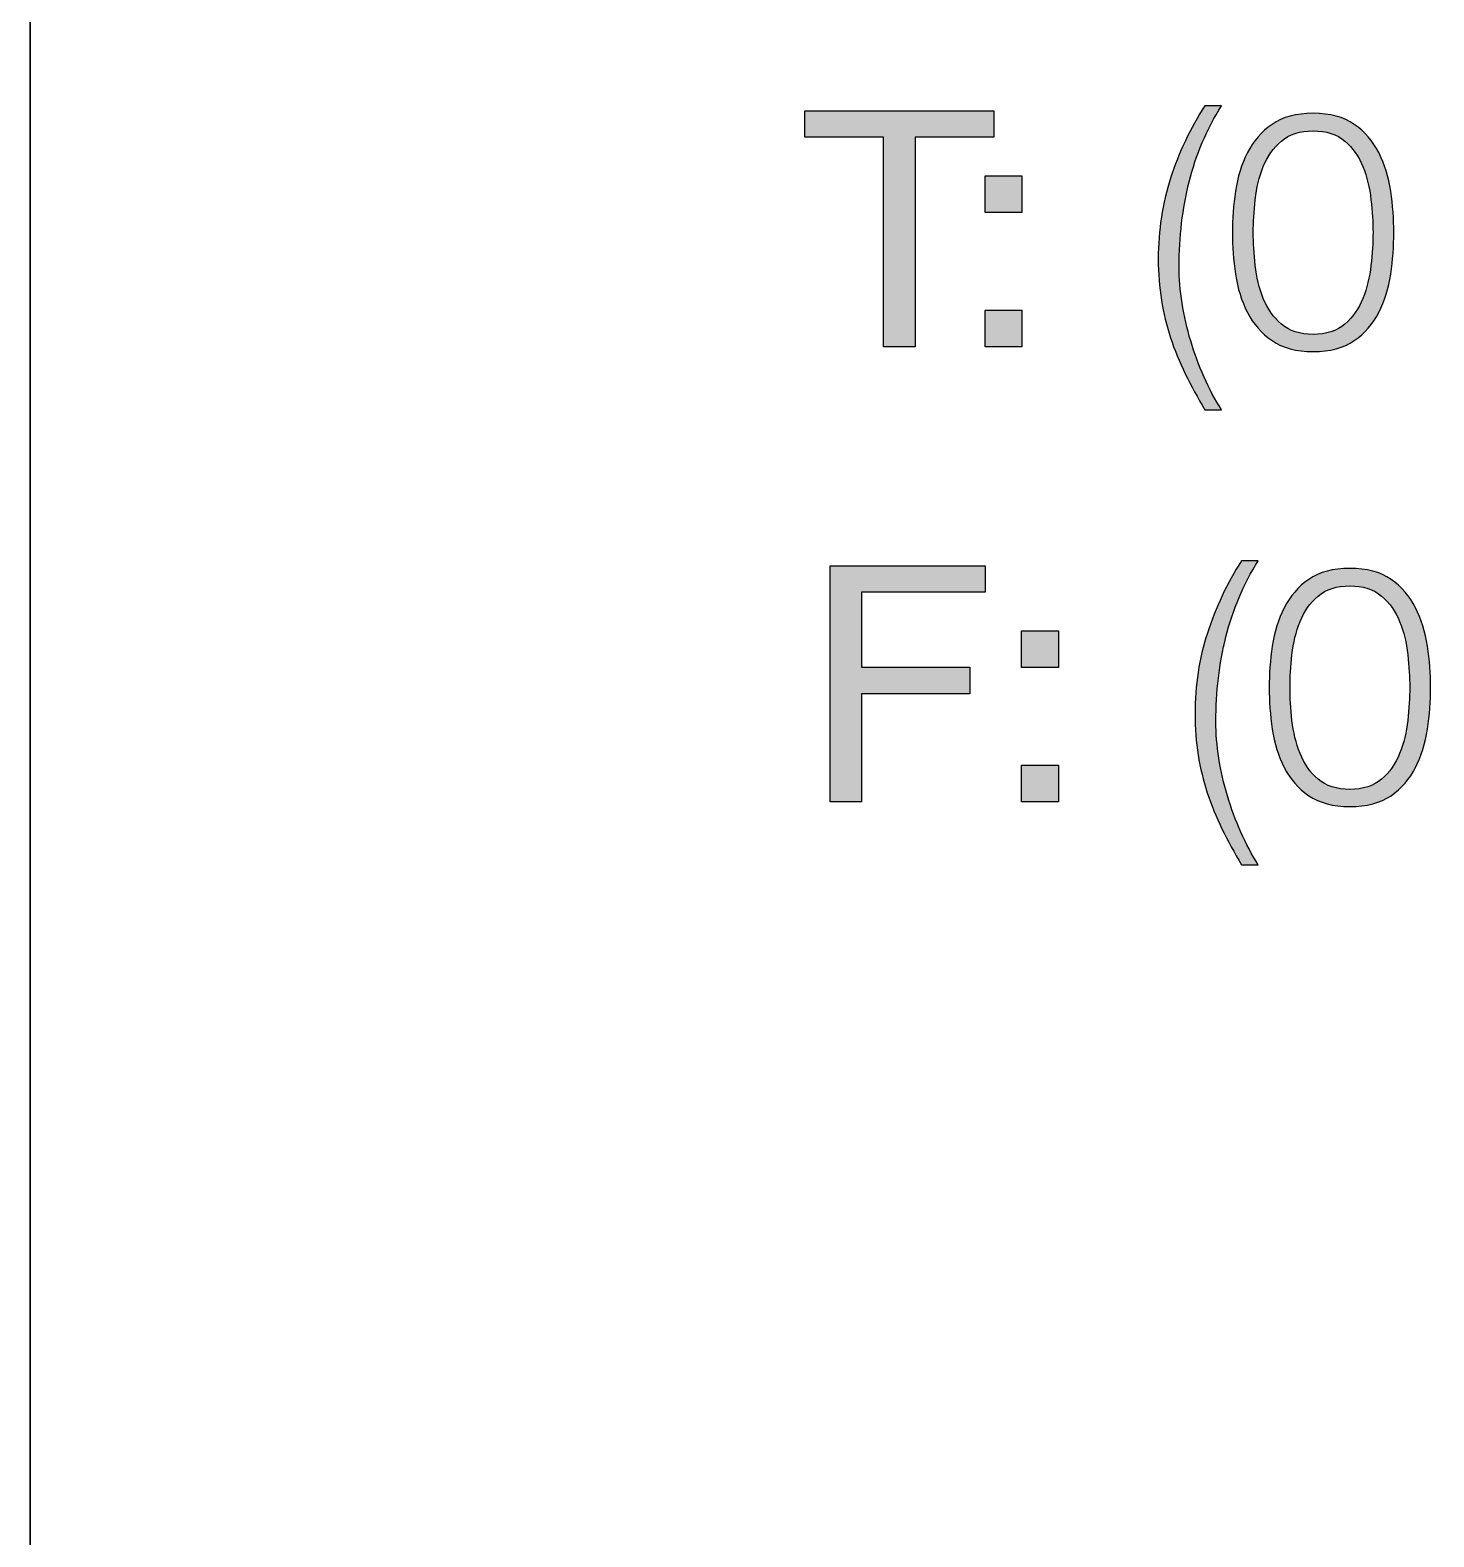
# Paper-space layout 'A1mask' of a CAD drawing. Extents: x 20 to 830, y 20 to 585.
# Drawn here: x 650 to 666.45, y 55.31 to 72.97 of the extents above; entities that cross this region are included whole.
import ezdxf
from ezdxf.enums import TextEntityAlignment as Align

# ---------------------------------------------------------------- set-up
doc = ezdxf.new("R2010")
doc.units = 0
doc.layers.get('0').update_dxf_attribs({"linetype": 'CONTINUOUS'})
doc.layers.get('Defpoints').update_dxf_attribs({"linetype": 'CONTINUOUS'})
doc.layers.add('JPP_Mask', color=7, linetype='CONTINUOUS')
doc.styles.add('JPP', font='arial.ttf')

# ---------------------------------------------------------------- blocks, each defined once
blk = doc.blocks.new('A1mask')
at = {"true_color": 0x004a91}
h = blk.add_hatch(color=154, dxfattribs=at)
edge = h.paths.add_edge_path()
edge.add_spline(control_points=[(648.467, 55.199), (648.467, 55.545), (648.506, 55.876), (648.585, 56.191)], knot_values=[7, 7, 7, 7, 8, 8, 8, 8], degree=3, periodic=0)
edge.add_spline(control_points=[(648.585, 56.191), (648.664, 56.507), (648.79, 56.804), (648.963, 57.083)], knot_values=[6, 6, 6, 6, 7, 7, 7, 7], degree=3, periodic=0)
edge.add_spline(control_points=[(648.963, 57.083), (648.963, 57.083), (648.77, 57.083), (648.77, 57.083), (648.599, 56.817), (648.465, 56.535), (648.368, 56.236), (648.271, 55.937), (648.223, 55.622), (648.223, 55.288)], knot_values=[3, 3, 3, 3, 4, 4, 4, 5, 5, 5, 6, 6, 6, 6], degree=3, periodic=0)
edge.add_spline(control_points=[(648.223, 55.288), (648.223, 55.117), (648.235, 54.957), (648.26, 54.805)], knot_values=[2, 2, 2, 2, 3, 3, 3, 3], degree=3, periodic=0)
edge.add_spline(control_points=[(648.26, 54.805), (648.284, 54.654), (648.32, 54.507), (648.366, 54.365)], knot_values=[1, 1, 1, 1, 2, 2, 2, 2], degree=3, periodic=0)
edge.add_spline(control_points=[(648.366, 54.365), (648.413, 54.223), (648.47, 54.082), (648.539, 53.942)], knot_values=[0, 0, 0, 0, 1, 1, 1, 1], degree=3, periodic=0)
edge.add_spline(control_points=[(648.539, 53.942), (648.607, 53.803), (648.684, 53.662), (648.77, 53.52)], knot_values=[13, 13, 13, 13, 14, 14, 14, 14], degree=3, periodic=0)
edge.add_spline(control_points=[(648.77, 53.52), (648.77, 53.52), (648.963, 53.52), (648.963, 53.52), (648.888, 53.639), (648.821, 53.766), (648.76, 53.904)], knot_values=[11, 11, 11, 11, 12, 12, 12, 13, 13, 13, 13], degree=3, periodic=0)
edge.add_spline(control_points=[(648.76, 53.904), (648.699, 54.041), (648.646, 54.182), (648.603, 54.328)], knot_values=[10, 10, 10, 10, 11, 11, 11, 11], degree=3, periodic=0)
edge.add_spline(control_points=[(648.603, 54.328), (648.559, 54.474), (648.525, 54.621), (648.502, 54.768)], knot_values=[9, 9, 9, 9, 10, 10, 10, 10], degree=3, periodic=0)
edge.add_spline(control_points=[(648.502, 54.768), (648.478, 54.916), (648.467, 55.059), (648.467, 55.199)], knot_values=[8, 8, 8, 8, 9, 9, 9, 9], degree=3, periodic=0)
at = {"true_color": 0x0081c6}
for points in [[(645.373, 56.715), (646.296, 56.715), (646.296, 57.025), (644.081, 57.025), (644.081, 56.715), (645.004, 56.715), (645.004, 54.256), (645.373, 54.256)], [(646.625, 56.261), (646.195, 56.261), (646.195, 55.831), (646.625, 55.831)], [(646.625, 54.687), (646.195, 54.687), (646.195, 54.256), (646.625, 54.256)], [(646.195, 51.693), (644.376, 51.693), (644.376, 48.924), (644.745, 48.924), (644.745, 50.193), (646.016, 50.193), (646.016, 50.503), (644.745, 50.503), (644.745, 51.383), (646.195, 51.383)], [(647.052, 50.929), (646.621, 50.929), (646.621, 50.499), (647.052, 50.499)], [(647.052, 49.355), (646.621, 49.355), (646.621, 48.924), (647.052, 48.924)]]:
    blk.add_hatch(color=142, dxfattribs=at).paths.add_polyline_path(points)
at = {"true_color": 0x004a91}
h = blk.add_hatch(color=154, dxfattribs=at)
edge = h.paths.add_edge_path()
edge.add_spline(control_points=[(650.984, 55.598), (650.984, 55.756), (650.972, 55.917), (650.947, 56.083)], knot_values=[2, 2, 2, 2, 3, 3, 3, 3], degree=3, periodic=0)
edge.add_spline(control_points=[(650.947, 56.083), (650.922, 56.248), (650.876, 56.398), (650.807, 56.533)], knot_values=[1, 1, 1, 1, 2, 2, 2, 2], degree=3, periodic=0)
edge.add_spline(control_points=[(650.807, 56.533), (650.739, 56.667), (650.644, 56.778), (650.52, 56.864)], knot_values=[0, 0, 0, 0, 1, 1, 1, 1], degree=3, periodic=0)
edge.add_spline(control_points=[(650.52, 56.864), (650.398, 56.951), (650.237, 56.994), (650.038, 56.994)], knot_values=[15, 15, 15, 15, 16, 16, 16, 16], degree=3, periodic=0)
edge.add_spline(control_points=[(650.038, 56.994), (649.841, 56.994), (649.681, 56.951), (649.557, 56.864)], knot_values=[14, 14, 14, 14, 15, 15, 15, 15], degree=3, periodic=0)
edge.add_spline(control_points=[(649.557, 56.864), (649.433, 56.778), (649.337, 56.667), (649.268, 56.533), (649.199, 56.398), (649.153, 56.248), (649.128, 56.083)], knot_values=[12, 12, 12, 12, 13, 13, 13, 14, 14, 14, 14], degree=3, periodic=0)
edge.add_spline(control_points=[(649.128, 56.083), (649.104, 55.917), (649.092, 55.755), (649.092, 55.594)], knot_values=[11, 11, 11, 11, 12, 12, 12, 12], degree=3, periodic=0)
edge.add_spline(control_points=[(649.092, 55.594), (649.092, 55.436), (649.104, 55.275), (649.128, 55.109)], knot_values=[10, 10, 10, 10, 11, 11, 11, 11], degree=3, periodic=0)
edge.add_spline(control_points=[(649.128, 55.109), (649.153, 54.944), (649.199, 54.794), (649.268, 54.66), (649.337, 54.525), (649.433, 54.415), (649.557, 54.33)], knot_values=[8, 8, 8, 8, 9, 9, 9, 10, 10, 10, 10], degree=3, periodic=0)
edge.add_spline(control_points=[(649.557, 54.33), (649.681, 54.245), (649.841, 54.202), (650.038, 54.202)], knot_values=[7, 7, 7, 7, 8, 8, 8, 8], degree=3, periodic=0)
edge.add_spline(control_points=[(650.038, 54.202), (650.237, 54.202), (650.398, 54.245), (650.52, 54.33)], knot_values=[6, 6, 6, 6, 7, 7, 7, 7], degree=3, periodic=0)
edge.add_spline(control_points=[(650.52, 54.33), (650.644, 54.415), (650.739, 54.525), (650.807, 54.66)], knot_values=[5, 5, 5, 5, 6, 6, 6, 6], degree=3, periodic=0)
edge.add_spline(control_points=[(650.807, 54.66), (650.876, 54.794), (650.922, 54.944), (650.947, 55.109)], knot_values=[4, 4, 4, 4, 5, 5, 5, 5], degree=3, periodic=0)
edge.add_spline(control_points=[(650.947, 55.109), (650.972, 55.275), (650.984, 55.438), (650.984, 55.598)], knot_values=[3, 3, 3, 3, 4, 4, 4, 4], degree=3, periodic=0)
edge = h.paths.add_edge_path(flags=16)
edge.add_spline(control_points=[(649.336, 55.598), (649.336, 55.714), (649.344, 55.843), (649.359, 55.982)], knot_values=[2, 2, 2, 2, 3, 3, 3, 3], degree=3, periodic=0)
edge.add_spline(control_points=[(649.359, 55.982), (649.375, 56.121), (649.406, 56.251), (649.454, 56.37)], knot_values=[1, 1, 1, 1, 2, 2, 2, 2], degree=3, periodic=0)
edge.add_spline(control_points=[(649.454, 56.37), (649.502, 56.489), (649.572, 56.588), (649.666, 56.668)], knot_values=[0, 0, 0, 0, 1, 1, 1, 1], degree=3, periodic=0)
edge.add_spline(control_points=[(649.666, 56.668), (649.759, 56.749), (649.883, 56.788), (650.038, 56.788)], knot_values=[15, 15, 15, 15, 16, 16, 16, 16], degree=3, periodic=0)
edge.add_spline(control_points=[(650.038, 56.788), (650.193, 56.788), (650.317, 56.749), (650.41, 56.668)], knot_values=[14, 14, 14, 14, 15, 15, 15, 15], degree=3, periodic=0)
edge.add_spline(control_points=[(650.41, 56.668), (650.503, 56.588), (650.573, 56.489), (650.621, 56.37)], knot_values=[13, 13, 13, 13, 14, 14, 14, 14], degree=3, periodic=0)
edge.add_spline(control_points=[(650.621, 56.37), (650.669, 56.251), (650.701, 56.121), (650.716, 55.982)], knot_values=[12, 12, 12, 12, 13, 13, 13, 13], degree=3, periodic=0)
edge.add_spline(control_points=[(650.716, 55.982), (650.732, 55.843), (650.74, 55.714), (650.74, 55.598)], knot_values=[11, 11, 11, 11, 12, 12, 12, 12], degree=3, periodic=0)
edge.add_spline(control_points=[(650.74, 55.598), (650.74, 55.479), (650.732, 55.35), (650.716, 55.212), (650.701, 55.074), (650.669, 54.945), (650.621, 54.824), (650.573, 54.704), (650.503, 54.604), (650.41, 54.524)], knot_values=[8, 8, 8, 8, 9, 9, 9, 10, 10, 10, 11, 11, 11, 11], degree=3, periodic=0)
edge.add_spline(control_points=[(650.41, 54.524), (650.317, 54.444), (650.193, 54.404), (650.038, 54.404)], knot_values=[7, 7, 7, 7, 8, 8, 8, 8], degree=3, periodic=0)
edge.add_spline(control_points=[(650.038, 54.404), (649.883, 54.404), (649.759, 54.444), (649.666, 54.524), (649.572, 54.604), (649.502, 54.704), (649.454, 54.824), (649.406, 54.945), (649.375, 55.074), (649.359, 55.212), (649.344, 55.35), (649.336, 55.479), (649.336, 55.598)], knot_values=[3, 3, 3, 3, 4, 4, 4, 5, 5, 5, 6, 6, 6, 7, 7, 7, 7], degree=3, periodic=0)
h = blk.add_hatch(color=154, dxfattribs=at)
edge = h.paths.add_edge_path()
edge.add_spline(control_points=[(648.898, 49.867), (648.898, 50.213), (648.937, 50.544), (649.016, 50.86)], knot_values=[7, 7, 7, 7, 8, 8, 8, 8], degree=3, periodic=0)
edge.add_spline(control_points=[(649.016, 50.86), (649.095, 51.175), (649.221, 51.472), (649.394, 51.751)], knot_values=[6, 6, 6, 6, 7, 7, 7, 7], degree=3, periodic=0)
edge.add_spline(control_points=[(649.394, 51.751), (649.394, 51.751), (649.2, 51.751), (649.2, 51.751), (649.029, 51.485), (648.896, 51.203), (648.799, 50.904), (648.702, 50.605), (648.654, 50.29), (648.654, 49.956)], knot_values=[3, 3, 3, 3, 4, 4, 4, 5, 5, 5, 6, 6, 6, 6], degree=3, periodic=0)
edge.add_spline(control_points=[(648.654, 49.956), (648.654, 49.786), (648.666, 49.625), (648.69, 49.473)], knot_values=[2, 2, 2, 2, 3, 3, 3, 3], degree=3, periodic=0)
edge.add_spline(control_points=[(648.69, 49.473), (648.715, 49.322), (648.751, 49.175), (648.797, 49.033)], knot_values=[1, 1, 1, 1, 2, 2, 2, 2], degree=3, periodic=0)
edge.add_spline(control_points=[(648.797, 49.033), (648.843, 48.891), (648.901, 48.75), (648.969, 48.61)], knot_values=[0, 0, 0, 0, 1, 1, 1, 1], degree=3, periodic=0)
edge.add_spline(control_points=[(648.969, 48.61), (649.038, 48.471), (649.115, 48.33), (649.2, 48.188)], knot_values=[13, 13, 13, 13, 14, 14, 14, 14], degree=3, periodic=0)
edge.add_spline(control_points=[(649.2, 48.188), (649.2, 48.188), (649.394, 48.188), (649.394, 48.188), (649.319, 48.307), (649.251, 48.435), (649.19, 48.572)], knot_values=[11, 11, 11, 11, 12, 12, 12, 13, 13, 13, 13], degree=3, periodic=0)
edge.add_spline(control_points=[(649.19, 48.572), (649.13, 48.709), (649.077, 48.85), (649.034, 48.996)], knot_values=[10, 10, 10, 10, 11, 11, 11, 11], degree=3, periodic=0)
edge.add_spline(control_points=[(649.034, 48.996), (648.99, 49.142), (648.956, 49.289), (648.933, 49.436)], knot_values=[9, 9, 9, 9, 10, 10, 10, 10], degree=3, periodic=0)
edge.add_spline(control_points=[(648.933, 49.436), (648.909, 49.584), (648.898, 49.727), (648.898, 49.867)], knot_values=[8, 8, 8, 8, 9, 9, 9, 9], degree=3, periodic=0)
h = blk.add_hatch(color=154, dxfattribs=at)
edge = h.paths.add_edge_path()
edge.add_spline(control_points=[(651.415, 50.266), (651.415, 50.424), (651.402, 50.586), (651.378, 50.751)], knot_values=[2, 2, 2, 2, 3, 3, 3, 3], degree=3, periodic=0)
edge.add_spline(control_points=[(651.378, 50.751), (651.353, 50.916), (651.307, 51.066), (651.238, 51.201)], knot_values=[1, 1, 1, 1, 2, 2, 2, 2], degree=3, periodic=0)
edge.add_spline(control_points=[(651.238, 51.201), (651.17, 51.335), (651.074, 51.446), (650.951, 51.532)], knot_values=[0, 0, 0, 0, 1, 1, 1, 1], degree=3, periodic=0)
edge.add_spline(control_points=[(650.951, 51.532), (650.829, 51.619), (650.668, 51.662), (650.468, 51.662)], knot_values=[15, 15, 15, 15, 16, 16, 16, 16], degree=3, periodic=0)
edge.add_spline(control_points=[(650.468, 51.662), (650.272, 51.662), (650.112, 51.619), (649.988, 51.532)], knot_values=[14, 14, 14, 14, 15, 15, 15, 15], degree=3, periodic=0)
edge.add_spline(control_points=[(649.988, 51.532), (649.863, 51.446), (649.767, 51.335), (649.699, 51.201), (649.63, 51.066), (649.584, 50.916), (649.559, 50.751)], knot_values=[12, 12, 12, 12, 13, 13, 13, 14, 14, 14, 14], degree=3, periodic=0)
edge.add_spline(control_points=[(649.559, 50.751), (649.534, 50.586), (649.523, 50.423), (649.523, 50.262)], knot_values=[11, 11, 11, 11, 12, 12, 12, 12], degree=3, periodic=0)
edge.add_spline(control_points=[(649.523, 50.262), (649.523, 50.105), (649.534, 49.943), (649.559, 49.777)], knot_values=[10, 10, 10, 10, 11, 11, 11, 11], degree=3, periodic=0)
edge.add_spline(control_points=[(649.559, 49.777), (649.584, 49.612), (649.63, 49.462), (649.699, 49.328), (649.767, 49.193), (649.863, 49.084), (649.988, 48.998)], knot_values=[8, 8, 8, 8, 9, 9, 9, 10, 10, 10, 10], degree=3, periodic=0)
edge.add_spline(control_points=[(649.988, 48.998), (650.112, 48.913), (650.272, 48.87), (650.468, 48.87)], knot_values=[7, 7, 7, 7, 8, 8, 8, 8], degree=3, periodic=0)
edge.add_spline(control_points=[(650.468, 48.87), (650.668, 48.87), (650.829, 48.913), (650.951, 48.998)], knot_values=[6, 6, 6, 6, 7, 7, 7, 7], degree=3, periodic=0)
edge.add_spline(control_points=[(650.951, 48.998), (651.074, 49.084), (651.17, 49.193), (651.238, 49.328)], knot_values=[5, 5, 5, 5, 6, 6, 6, 6], degree=3, periodic=0)
edge.add_spline(control_points=[(651.238, 49.328), (651.307, 49.462), (651.353, 49.612), (651.378, 49.777)], knot_values=[4, 4, 4, 4, 5, 5, 5, 5], degree=3, periodic=0)
edge.add_spline(control_points=[(651.378, 49.777), (651.402, 49.943), (651.415, 50.106), (651.415, 50.266)], knot_values=[3, 3, 3, 3, 4, 4, 4, 4], degree=3, periodic=0)
edge = h.paths.add_edge_path(flags=16)
edge.add_spline(control_points=[(649.767, 50.266), (649.767, 50.382), (649.774, 50.511), (649.79, 50.65)], knot_values=[2, 2, 2, 2, 3, 3, 3, 3], degree=3, periodic=0)
edge.add_spline(control_points=[(649.79, 50.65), (649.806, 50.79), (649.837, 50.919), (649.885, 51.038)], knot_values=[1, 1, 1, 1, 2, 2, 2, 2], degree=3, periodic=0)
edge.add_spline(control_points=[(649.885, 51.038), (649.933, 51.157), (650.003, 51.256), (650.096, 51.336)], knot_values=[0, 0, 0, 0, 1, 1, 1, 1], degree=3, periodic=0)
edge.add_spline(control_points=[(650.096, 51.336), (650.19, 51.417), (650.314, 51.456), (650.468, 51.456)], knot_values=[15, 15, 15, 15, 16, 16, 16, 16], degree=3, periodic=0)
edge.add_spline(control_points=[(650.468, 51.456), (650.624, 51.456), (650.748, 51.417), (650.841, 51.336)], knot_values=[14, 14, 14, 14, 15, 15, 15, 15], degree=3, periodic=0)
edge.add_spline(control_points=[(650.841, 51.336), (650.934, 51.256), (651.004, 51.157), (651.052, 51.038)], knot_values=[13, 13, 13, 13, 14, 14, 14, 14], degree=3, periodic=0)
edge.add_spline(control_points=[(651.052, 51.038), (651.1, 50.919), (651.132, 50.79), (651.147, 50.65)], knot_values=[12, 12, 12, 12, 13, 13, 13, 13], degree=3, periodic=0)
edge.add_spline(control_points=[(651.147, 50.65), (651.163, 50.511), (651.17, 50.382), (651.17, 50.266)], knot_values=[11, 11, 11, 11, 12, 12, 12, 12], degree=3, periodic=0)
edge.add_spline(control_points=[(651.17, 50.266), (651.17, 50.147), (651.163, 50.018), (651.147, 49.88), (651.132, 49.742), (651.1, 49.613), (651.052, 49.493), (651.004, 49.372), (650.934, 49.272), (650.841, 49.192)], knot_values=[8, 8, 8, 8, 9, 9, 9, 10, 10, 10, 11, 11, 11, 11], degree=3, periodic=0)
edge.add_spline(control_points=[(650.841, 49.192), (650.748, 49.112), (650.624, 49.072), (650.468, 49.072)], knot_values=[7, 7, 7, 7, 8, 8, 8, 8], degree=3, periodic=0)
edge.add_spline(control_points=[(650.468, 49.072), (650.314, 49.072), (650.19, 49.112), (650.096, 49.192), (650.003, 49.272), (649.933, 49.372), (649.885, 49.493), (649.837, 49.613), (649.806, 49.742), (649.79, 49.88), (649.774, 50.018), (649.767, 50.147), (649.767, 50.266)], knot_values=[3, 3, 3, 3, 4, 4, 4, 5, 5, 5, 6, 6, 6, 7, 7, 7, 7], degree=3, periodic=0)
at = {"color": 154, "true_color": 0x004a91}
blk.add_line((635, 120), (635, 10), dxfattribs=at)
at = {"layer": 'Defpoints'}
blk.add_lwpolyline([(635, 5), (635, 125), (815, 125)], dxfattribs=at)
at = {"layer": 'Defpoints', "color": 142, "true_color": 0x0081c6}
for points in [[(644.081, 56.715), (644.081, 57.025), (646.296, 57.025), (646.296, 56.715), (645.373, 56.715), (645.373, 54.256), (645.004, 54.256), (645.004, 56.715), (644.081, 56.715)], [(646.195, 55.831), (646.195, 56.261), (646.625, 56.261), (646.625, 55.831), (646.195, 55.831)], [(646.625, 54.687), (646.625, 54.256), (646.195, 54.256), (646.195, 54.687), (646.625, 54.687)], [(646.195, 51.693), (646.195, 51.383), (644.745, 51.383), (644.745, 50.503), (646.016, 50.503), (646.016, 50.193), (644.745, 50.193), (644.745, 48.924), (644.376, 48.924), (644.376, 51.693), (646.195, 51.693)], [(646.621, 50.499), (646.621, 50.929), (647.052, 50.929), (647.052, 50.499), (646.621, 50.499)], [(647.052, 49.355), (647.052, 48.924), (646.621, 48.924), (646.621, 49.355), (647.052, 49.355)]]:
    blk.add_lwpolyline(points, dxfattribs=at)
at = {"layer": 'Defpoints', "color": 154, "true_color": 0x004a91}
for points, knots in [([(648.539, 53.942), (648.47, 54.082), (648.413, 54.223), (648.366, 54.365), (648.32, 54.507), (648.284, 54.654), (648.26, 54.805), (648.235, 54.957), (648.223, 55.117), (648.223, 55.288), (648.223, 55.622), (648.271, 55.937), (648.368, 56.236), (648.465, 56.535), (648.599, 56.817), (648.77, 57.083), (648.77, 57.083), (648.963, 57.083), (648.963, 57.083), (648.79, 56.804), (648.664, 56.507), (648.585, 56.191), (648.506, 55.876), (648.467, 55.545), (648.467, 55.199), (648.467, 55.059), (648.478, 54.916), (648.502, 54.768), (648.525, 54.621), (648.559, 54.474), (648.603, 54.328), (648.646, 54.182), (648.699, 54.041), (648.76, 53.904), (648.821, 53.766), (648.888, 53.639), (648.963, 53.52), (648.963, 53.52), (648.77, 53.52), (648.77, 53.52), (648.684, 53.662), (648.607, 53.803), (648.539, 53.942)], [0, 0, 0, 0, 1, 1, 1, 2, 2, 2, 3, 3, 3, 4, 4, 4, 5, 5, 5, 6, 6, 6, 7, 7, 7, 8, 8, 8, 9, 9, 9, 10, 10, 10, 11, 11, 11, 12, 12, 12, 13, 13, 13, 14, 14, 14, 14]), ([(650.52, 56.864), (650.644, 56.778), (650.739, 56.667), (650.807, 56.533), (650.876, 56.398), (650.922, 56.248), (650.947, 56.083), (650.972, 55.917), (650.984, 55.756), (650.984, 55.598), (650.984, 55.438), (650.972, 55.275), (650.947, 55.109), (650.922, 54.944), (650.876, 54.794), (650.807, 54.66), (650.739, 54.525), (650.644, 54.415), (650.52, 54.33), (650.398, 54.245), (650.237, 54.202), (650.038, 54.202), (649.841, 54.202), (649.681, 54.245), (649.557, 54.33), (649.433, 54.415), (649.337, 54.525), (649.268, 54.66), (649.199, 54.794), (649.153, 54.944), (649.128, 55.109), (649.104, 55.275), (649.092, 55.436), (649.092, 55.594), (649.092, 55.755), (649.104, 55.917), (649.128, 56.083), (649.153, 56.248), (649.199, 56.398), (649.268, 56.533), (649.337, 56.667), (649.433, 56.778), (649.557, 56.864), (649.681, 56.951), (649.841, 56.994), (650.038, 56.994), (650.237, 56.994), (650.398, 56.951), (650.52, 56.864)], [0, 0, 0, 0, 1, 1, 1, 2, 2, 2, 3, 3, 3, 4, 4, 4, 5, 5, 5, 6, 6, 6, 7, 7, 7, 8, 8, 8, 9, 9, 9, 10, 10, 10, 11, 11, 11, 12, 12, 12, 13, 13, 13, 14, 14, 14, 15, 15, 15, 16, 16, 16, 16]), ([(649.666, 56.668), (649.572, 56.588), (649.502, 56.489), (649.454, 56.37), (649.406, 56.251), (649.375, 56.121), (649.359, 55.982), (649.344, 55.843), (649.336, 55.714), (649.336, 55.598), (649.336, 55.479), (649.344, 55.35), (649.359, 55.212), (649.375, 55.074), (649.406, 54.945), (649.454, 54.824), (649.502, 54.704), (649.572, 54.604), (649.666, 54.524), (649.759, 54.444), (649.883, 54.404), (650.038, 54.404), (650.193, 54.404), (650.317, 54.444), (650.41, 54.524), (650.503, 54.604), (650.573, 54.704), (650.621, 54.824), (650.669, 54.945), (650.701, 55.074), (650.716, 55.212), (650.732, 55.35), (650.74, 55.479), (650.74, 55.598), (650.74, 55.714), (650.732, 55.843), (650.716, 55.982), (650.701, 56.121), (650.669, 56.251), (650.621, 56.37), (650.573, 56.489), (650.503, 56.588), (650.41, 56.668), (650.317, 56.749), (650.193, 56.788), (650.038, 56.788), (649.883, 56.788), (649.759, 56.749), (649.666, 56.668)], [0, 0, 0, 0, 1, 1, 1, 2, 2, 2, 3, 3, 3, 4, 4, 4, 5, 5, 5, 6, 6, 6, 7, 7, 7, 8, 8, 8, 9, 9, 9, 10, 10, 10, 11, 11, 11, 12, 12, 12, 13, 13, 13, 14, 14, 14, 15, 15, 15, 16, 16, 16, 16]), ([(648.969, 48.61), (648.901, 48.75), (648.843, 48.891), (648.797, 49.033), (648.751, 49.175), (648.715, 49.322), (648.69, 49.473), (648.666, 49.625), (648.654, 49.786), (648.654, 49.956), (648.654, 50.29), (648.702, 50.605), (648.799, 50.904), (648.896, 51.203), (649.029, 51.485), (649.2, 51.751), (649.2, 51.751), (649.394, 51.751), (649.394, 51.751), (649.221, 51.472), (649.095, 51.175), (649.016, 50.86), (648.937, 50.544), (648.898, 50.213), (648.898, 49.867), (648.898, 49.727), (648.909, 49.584), (648.933, 49.436), (648.956, 49.289), (648.99, 49.142), (649.034, 48.996), (649.077, 48.85), (649.13, 48.709), (649.19, 48.572), (649.251, 48.435), (649.319, 48.307), (649.394, 48.188), (649.394, 48.188), (649.2, 48.188), (649.2, 48.188), (649.115, 48.33), (649.038, 48.471), (648.969, 48.61)], [0, 0, 0, 0, 1, 1, 1, 2, 2, 2, 3, 3, 3, 4, 4, 4, 5, 5, 5, 6, 6, 6, 7, 7, 7, 8, 8, 8, 9, 9, 9, 10, 10, 10, 11, 11, 11, 12, 12, 12, 13, 13, 13, 14, 14, 14, 14]), ([(650.951, 51.532), (651.074, 51.446), (651.17, 51.335), (651.238, 51.201), (651.307, 51.066), (651.353, 50.916), (651.378, 50.751), (651.402, 50.586), (651.415, 50.424), (651.415, 50.266), (651.415, 50.106), (651.402, 49.943), (651.378, 49.777), (651.353, 49.612), (651.307, 49.462), (651.238, 49.328), (651.17, 49.193), (651.074, 49.084), (650.951, 48.998), (650.829, 48.913), (650.668, 48.87), (650.468, 48.87), (650.272, 48.87), (650.112, 48.913), (649.988, 48.998), (649.863, 49.084), (649.767, 49.193), (649.699, 49.328), (649.63, 49.462), (649.584, 49.612), (649.559, 49.777), (649.534, 49.943), (649.523, 50.105), (649.523, 50.262), (649.523, 50.423), (649.534, 50.586), (649.559, 50.751), (649.584, 50.916), (649.63, 51.066), (649.699, 51.201), (649.767, 51.335), (649.863, 51.446), (649.988, 51.532), (650.112, 51.619), (650.272, 51.662), (650.468, 51.662), (650.668, 51.662), (650.829, 51.619), (650.951, 51.532)], [0, 0, 0, 0, 1, 1, 1, 2, 2, 2, 3, 3, 3, 4, 4, 4, 5, 5, 5, 6, 6, 6, 7, 7, 7, 8, 8, 8, 9, 9, 9, 10, 10, 10, 11, 11, 11, 12, 12, 12, 13, 13, 13, 14, 14, 14, 15, 15, 15, 16, 16, 16, 16]), ([(650.096, 51.336), (650.003, 51.256), (649.933, 51.157), (649.885, 51.038), (649.837, 50.919), (649.806, 50.79), (649.79, 50.65), (649.774, 50.511), (649.767, 50.382), (649.767, 50.266), (649.767, 50.147), (649.774, 50.018), (649.79, 49.88), (649.806, 49.742), (649.837, 49.613), (649.885, 49.493), (649.933, 49.372), (650.003, 49.272), (650.096, 49.192), (650.19, 49.112), (650.314, 49.072), (650.468, 49.072), (650.624, 49.072), (650.748, 49.112), (650.841, 49.192), (650.934, 49.272), (651.004, 49.372), (651.052, 49.493), (651.1, 49.613), (651.132, 49.742), (651.147, 49.88), (651.163, 50.018), (651.17, 50.147), (651.17, 50.266), (651.17, 50.382), (651.163, 50.511), (651.147, 50.65), (651.132, 50.79), (651.1, 50.919), (651.052, 51.038), (651.004, 51.157), (650.934, 51.256), (650.841, 51.336), (650.748, 51.417), (650.624, 51.456), (650.468, 51.456), (650.314, 51.456), (650.19, 51.417), (650.096, 51.336)], [0, 0, 0, 0, 1, 1, 1, 2, 2, 2, 3, 3, 3, 4, 4, 4, 5, 5, 5, 6, 6, 6, 7, 7, 7, 8, 8, 8, 9, 9, 9, 10, 10, 10, 11, 11, 11, 12, 12, 12, 13, 13, 13, 14, 14, 14, 15, 15, 15, 16, 16, 16, 16])]:
    blk.add_open_spline(points, degree=3, knots=knots, dxfattribs=at)
at = {"color": 7, "style": 'JPP'}
for tag, p in [('Client', (748, 120)), ('Project1', (748, 95)), ('Project2', (748, 87.5)), ('Project3', (748, 80)), ('Title1', (748, 62.5)), ('Title2', (748, 55)), ('Title3', (748, 47.5)), ('Status', (640, 12.5))]:
    blk.add_attdef(tag, text='', height=3.5, dxfattribs=at).set_placement(p, align=Align.MIDDLE_LEFT)
at = {"color": 2, "style": 'JPP'}
for tag, p in [('Scale', (667.5, 30)), ('Checked', (757.5, 30)), ('Drawn', (712.5, 30)), ('Date', (802.5, 30))]:
    blk.add_attdef(tag, text='', height=2, dxfattribs=at).set_placement(p, align=Align.MIDDLE_CENTER)
at = {"color": 6, "style": 'JPP'}
for tag, p in [('Ref', (730, 12.5)), ('DrgNo.', (772, 12.5))]:
    blk.add_attdef(tag, text='', height=4, dxfattribs=at).set_placement(p, align=Align.MIDDLE_LEFT)
blk.add_attdef('Rev', text='', height=4, dxfattribs=at).set_placement((806.275, 12.5), align=Align.MIDDLE_CENTER)

psp = doc.layouts.new('A1mask')

# ---------------------------------------------------------------- block references
at = {"layer": 'JPP_Mask'}
psp.add_blockref('A1mask', (15, 15), dxfattribs=at)

doc.saveas('drawing.dxf')
